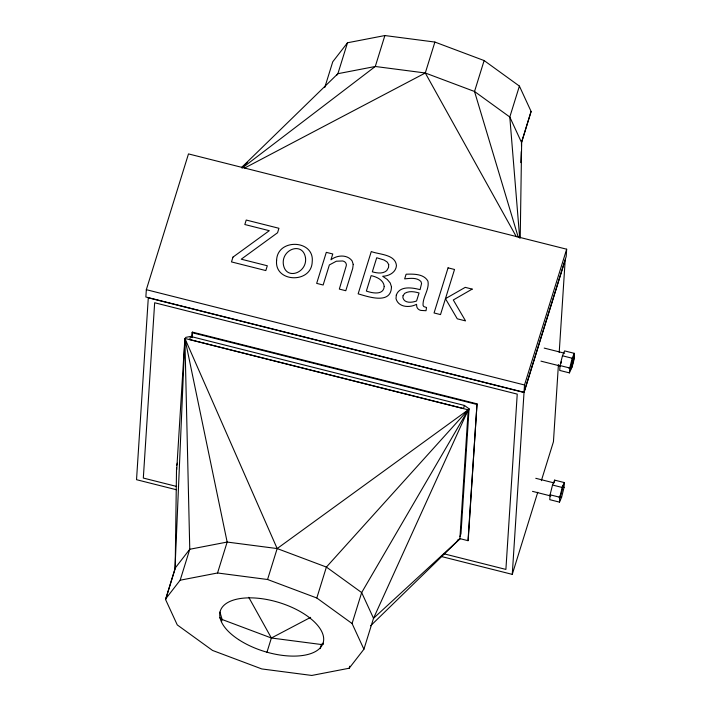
<?xml version="1.0" encoding="UTF-8"?>
<svg xmlns="http://www.w3.org/2000/svg" width="711" height="711" viewBox="0 0 711 711"><rect width="100%" height="100%" fill="white"/><g stroke="black" fill="none" stroke-linecap="round" stroke-linejoin="round"><path stroke-width="1.07" d="M176.541 467.465L175.182 568.604L165.574 599.542L177.27 624.916L212.545 650.441L261.781 668.935L311.791 675.45L349.181 668.233L363.916 649.223L373.524 618.294L468.211 409.829L184.887 338.436L176.719 469.669M520.221 237.998L521.652 142.724L509.796 117.013L474.53 91.488L425.294 72.993L375.284 66.478L337.894 73.695L241.544 167.538M520.799 162.615L521.27 151.567M521.51 146.039L521.456 142.964L531.099 111.458L519.403 86.084L484.129 60.559L434.892 42.065L384.882 35.55L347.501 42.767L332.757 61.777L324.749 87.551M146.333 289.688L145.862 297.011L524.034 392.303L566.187 256.529L566.658 249.206L188.486 153.914L146.333 289.688L524.514 384.98L524.034 392.303M165.574 599.542L175.217 568.036L175.182 568.604M191.872 337.138L192.352 332.108L477.019 403.839L468.211 540.067L468.016 540.68L459.422 538.511M191.997 337.645L192.352 332.108M370.627 625.769L459.866 538.858L468.211 409.829L277.166 548.563L267.558 579.501L217.548 572.986L180.167 580.203L165.61 598.964M184.78 340.471L185.74 337.378L190.628 336.436L464.443 405.439L469.064 408.781L460.995 533.517L460.035 536.609M468.016 540.68L477.019 403.839M441.211 556.473L512.267 574.372L524.025 392.481L565.201 259.844L559.21 352.443M558.428 364.574L553.442 441.744L541.347 480.689M550.083 494.794L549.772 499.673L559.486 502.117L561.601 497.22L564.036 487.453L564.356 482.582L554.633 480.129L552.518 485.026L550.083 494.794L559.797 497.247L559.486 502.117M574.115 356.264L574.301 353.34L564.587 350.896L562.463 355.793L560.037 365.561L559.717 370.431L569.431 372.884L571.555 367.987L573.99 358.211M554.509 482.085L554.633 480.129M569.431 372.884L569.751 368.005L572.186 358.237L574.301 353.34M559.797 497.247L562.232 487.479L564.356 482.582M190.628 336.436L189.668 339.529L463.483 408.523L464.443 405.439M176.71 465.216L177.35 463.154M180.167 580.203L189.766 549.265L184.887 338.436L277.166 548.563L326.402 567.067L361.668 592.583L373.524 618.294L459.866 538.858L457.902 539.889M347.501 42.767L337.894 73.695L336.552 75.428M217.548 572.986L227.156 542.058L184.887 338.436L175.022 568.276L189.766 549.265L227.156 542.058L277.166 548.563M384.882 35.55L375.284 66.478L242.104 168.107M221.503 621.574L222.143 619.512L219.912 612.064M244.664 168.018L425.294 72.993L434.892 42.065M266.901 652.44L271.38 638.007L310.645 617.352M352.069 623.52L316.804 597.995L326.402 567.067L468.211 409.829L361.668 592.583L352.069 623.52L363.916 649.223M484.129 60.559L474.53 91.488L518.221 237.163M320.11 648.645L321.39 644.522L323.158 643.171M519.403 86.084L509.796 117.013L519.688 238.043M349.181 668.233L349.821 666.171M521.501 142.396L531.099 111.458M468.105 411.865L469.064 408.781M524.514 384.98L566.658 249.206M512.267 574.372L537.756 492.27M241.696 167.654L247.401 162.41M457.217 540.875L459.866 538.858M323.532 644.104L321.39 644.522L271.38 638.007L222.143 619.512L219.503 617.592M544.208 348.097L564.65 353.243M562.463 355.793L572.186 358.237M560.037 365.561L569.751 368.005M540.955 361.144L560.321 366.032M568.933 368.2L571.084 368.742M524.025 392.481L148.297 297.802L136.53 479.694L176.364 489.737M192.166 332.712L476.832 404.443M535.774 478.307L554.065 482.92M562.099 486.964L564.036 487.453M552.518 485.026L562.232 487.479M559.664 496.731L561.601 497.22M532.521 491.363L550.812 495.976M176.675 486.457L143.32 478.059L154.66 302.753L517.235 394.116L505.894 569.422L443.495 553.691M267.558 579.501L316.804 597.995M425.294 72.993L516.364 236.754M248.752 597.311L271.38 638.007M562.792 485.302A6.728 0.675 -75.9 0 1 560.837 494.865A6.728 0.675 -75.9 0 1 559.406 496.234M560.926 363.597A5.661 0.569 -75.9 0 1 561.343 361.597M276.615 260.35C274.153 282.667 311.685 283.973 312.218 261.675C314.564 239.5 277.192 238.132 276.615 260.35M388.695 264.554L388.544 267.452L386.757 270.58C382.731 274.117 377.07 273.104 372.333 271.842L376.706 257.755L384.127 260.039L387.228 262.083L388.695 264.554M403.057 295.749L402.888 297.731C404.452 303.615 412.158 302.637 416.557 301.002L419.055 292.976C414.397 291.634 409.029 290.683 404.675 293.376L403.057 295.749M396.311 295.038L396 298.593C398.293 307.472 409.714 308.005 416.557 304.299L416.753 306.548A5.421 4.737 3.7 0 0 420.885 310.414L426.022 310.725L426.529 307.49L423.854 306.61L423.063 305.437C422.485 297.127 429.577 289.59 427.951 281.192C423.854 273.717 413.544 273.975 406.105 274.215L404.657 278.872C409.98 278.374 416.762 277.228 420.912 281.467L421.579 283.458L420.077 289.661C412.504 287.635 399.769 285.458 396.311 295.038M391.45 286.702C391.361 305.046 367.916 296.647 358.148 293.839L371.275 251.552C379.256 254.645 395.44 254.183 396.445 265.638C395.894 272.473 388.899 276.135 382.66 276.259L387.282 279.476L390.206 282.96L391.45 286.702M353.225 264.385L352.709 268.429L345.786 290.719L339.334 289.093L346.31 265.603A4.497 3.937 3.7 0 0 342.649 260.973L336.365 261.213L329.371 264.927L323.132 285.013L316.671 283.378L326.305 252.352L332.766 253.978L330.953 259.808C336.961 255.018 347.128 254.209 352.087 260.866L353.225 264.385M384.224 286.444C383.549 295.563 372.146 293.11 366.361 291.066L371.151 275.637C376.759 276.872 383.664 279.992 384.224 286.444M305.543 258.164C307.17 273.291 285.351 280.729 283.298 263.905C281.734 248.743 303.286 241.429 305.543 258.164M232.977 257.115L231.484 261.915L265.816 270.571L267.309 265.763L241.242 259.195L277.548 232.764L278.943 228.284L246.219 220.037L244.824 224.525L269.291 230.684L232.977 257.115M448.063 267.843L434.057 312.964L440.518 314.591L454.525 269.478L448.063 267.843M472.184 289.11L453.298 299.971L465.536 320.892L457.271 318.812L445.459 298.673L465.234 287.36L472.184 289.11M238.594 639.589A53.832 25.534 17.2 0 0 322.945 643.464A53.832 25.534 17.2 0 0 253.56 597.933A53.832 25.534 17.2 0 0 238.594 639.589M572.053 366.823A6.728 0.675 -75.9 0 0 574.461 355.909A6.728 0.675 -75.9 0 0 571.617 363.908A6.728 0.675 -75.9 0 0 572.053 366.823"/></g></svg>
